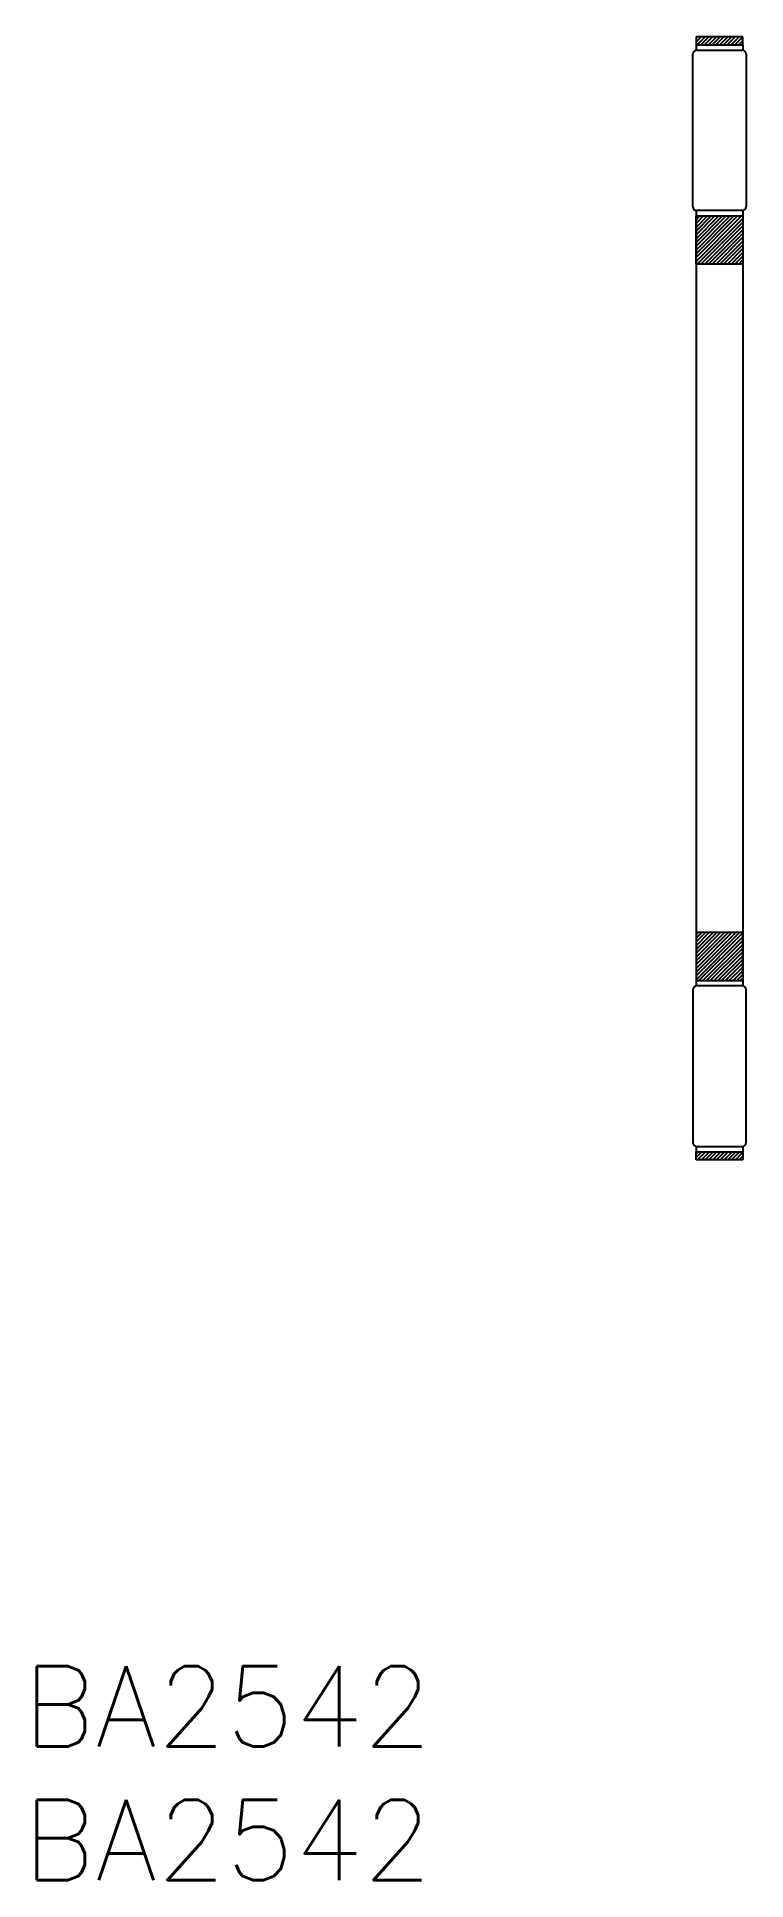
# Model space of a CAD drawing. Extents: x 45.3 to 121.8, y 37.3 to 106.2.
# Drawn here: x 45.3 to 71.8, y 37.3 to 106.2 of the extents above.
import ezdxf
from ezdxf.enums import TextEntityAlignment as Align

# ---------------------------------------------------------------- set-up
doc = ezdxf.new("R2010")
doc.units = 0
doc.layers.get('0').update_dxf_attribs({"linetype": 'CONTINUOUS'})
doc.styles.get("Standard").update_dxf_attribs({"font": 'txt.shx', "bigfont": 'extfont.shx'})

msp = doc.modelspace()

# ---------------------------------------------------------------- linework, layer by layer
at = {"color": 7, "linetype": 'CONTINUOUS'}
for p, q in [((69.969, 106.241), (69.969, 105.941)), ((71.719, 106.241), (69.969, 106.241)), ((69.969, 106.241), (69.969, 105.941)), ((71.719, 106.241), (69.969, 106.241)), ((69.969, 106.045), (70.165, 106.241)), ((69.969, 106.187), (70.024, 106.241)), ((70.006, 105.941), (70.306, 106.241)), ((70.148, 105.941), (70.448, 106.241)), ((70.289, 105.941), (70.589, 106.241)), ((70.431, 105.941), (70.731, 106.241)), ((70.572, 105.941), (70.872, 106.241)), ((70.714, 105.941), (71.014, 106.241)), ((70.855, 105.941), (71.155, 106.241)), ((70.996, 105.941), (71.296, 106.241)), ((71.138, 105.941), (71.438, 106.241)), ((71.279, 105.941), (71.579, 106.241)), ((71.421, 105.941), (71.719, 106.239)), ((71.719, 105.941), (71.719, 106.241)), ((71.719, 105.941), (71.719, 106.241)), ((69.844, 99.891), (69.844, 105.591)), ((69.969, 105.941), (71.719, 105.941)), ((69.969, 105.941), (69.969, 105.741)), ((69.969, 105.941), (71.719, 105.941)), ((69.994, 105.741), (71.694, 105.741)), ((71.562, 105.941), (71.719, 106.098)), ((71.703, 105.941), (71.719, 105.957)), ((71.719, 105.941), (71.719, 105.741)), ((71.844, 105.591), (71.844, 99.891)), ((69.969, 99.741), (69.969, 85.241)), ((69.969, 97.741), (69.969, 99.541)), ((69.969, 99.541), (71.719, 99.541)), ((69.969, 97.741), (69.969, 99.541)), ((69.969, 99.541), (71.719, 99.541)), ((69.969, 97.843), (71.667, 99.541)), ((69.969, 97.984), (71.526, 99.541)), ((69.969, 98.125), (71.385, 99.541)), ((69.969, 98.267), (71.243, 99.541)), ((69.969, 98.408), (71.102, 99.541)), ((69.969, 98.55), (70.96, 99.541)), ((69.969, 98.691), (70.819, 99.541)), ((69.969, 98.833), (70.677, 99.541)), ((69.969, 98.974), (70.536, 99.541)), ((69.969, 99.115), (70.395, 99.541)), ((69.969, 99.257), (70.253, 99.541)), ((69.969, 99.398), (70.112, 99.541)), ((69.969, 99.54), (69.97, 99.541)), ((71.694, 99.741), (69.994, 99.741)), ((70.009, 97.741), (71.719, 99.451)), ((70.15, 97.741), (71.719, 99.31)), ((71.719, 99.741), (71.719, 85.241)), ((71.719, 99.541), (71.719, 97.741)), ((71.719, 99.541), (71.719, 97.741)), ((70.292, 97.741), (71.719, 99.168)), ((70.433, 97.741), (71.719, 99.027)), ((70.575, 97.741), (71.719, 98.886)), ((70.716, 97.741), (71.719, 98.744)), ((70.857, 97.741), (71.719, 98.603)), ((70.999, 97.741), (71.719, 98.461)), ((71.14, 97.741), (71.719, 98.32)), ((71.282, 97.741), (71.719, 98.178)), ((71.423, 97.741), (71.719, 98.037)), ((71.719, 97.741), (69.969, 97.741)), ((71.719, 97.741), (69.969, 97.741)), ((71.564, 97.741), (71.719, 97.896)), ((71.706, 97.741), (71.719, 97.754)), ((69.969, 85.241), (69.969, 70.741)), ((71.719, 85.241), (71.719, 70.741)), ((71.719, 72.741), (69.969, 72.741)), ((69.969, 72.741), (69.969, 70.941)), ((71.719, 72.741), (69.969, 72.741)), ((69.969, 72.741), (69.969, 70.941)), ((69.969, 71.114), (71.596, 72.741)), ((69.969, 71.255), (71.455, 72.741)), ((69.969, 71.397), (71.313, 72.741)), ((69.969, 71.538), (71.172, 72.741)), ((69.969, 71.68), (71.03, 72.741)), ((69.969, 71.821), (70.889, 72.741)), ((69.969, 71.963), (70.748, 72.741)), ((69.969, 72.104), (70.606, 72.741)), ((69.969, 72.245), (70.465, 72.741)), ((69.969, 72.387), (70.323, 72.741)), ((69.969, 72.528), (70.182, 72.741)), ((69.969, 72.67), (70.04, 72.741)), ((69.969, 70.973), (71.719, 72.723)), ((70.079, 70.941), (71.719, 72.581)), ((70.22, 70.941), (71.719, 72.44)), ((71.719, 70.941), (71.719, 72.741)), ((71.719, 70.941), (71.719, 72.741)), ((70.362, 70.941), (71.719, 72.298)), ((70.503, 70.941), (71.719, 72.157)), ((70.645, 70.941), (71.719, 72.015)), ((70.786, 70.941), (71.719, 71.874)), ((70.927, 70.941), (71.719, 71.733)), ((71.069, 70.941), (71.719, 71.591)), ((71.21, 70.941), (71.719, 71.45)), ((71.352, 70.941), (71.719, 71.308)), ((71.493, 70.941), (71.719, 71.167)), ((71.635, 70.941), (71.719, 71.026)), ((69.844, 70.591), (69.844, 64.891)), ((69.969, 70.941), (71.719, 70.941)), ((69.969, 70.941), (71.719, 70.941)), ((71.694, 70.741), (69.994, 70.741)), ((71.844, 64.891), (71.844, 70.591)), ((69.969, 64.743), (69.969, 64.541)), ((69.969, 64.241), (69.969, 64.541)), ((69.969, 64.541), (71.719, 64.541)), ((69.969, 64.241), (69.969, 64.541)), ((69.969, 64.541), (71.719, 64.541)), ((69.969, 64.326), (70.184, 64.541)), ((69.969, 64.467), (70.043, 64.541)), ((71.719, 64.241), (69.969, 64.241)), ((71.719, 64.241), (69.969, 64.241)), ((69.994, 64.741), (71.694, 64.741)), ((70.026, 64.241), (70.326, 64.541)), ((70.167, 64.241), (70.467, 64.541)), ((70.309, 64.241), (70.609, 64.541)), ((70.45, 64.241), (70.75, 64.541)), ((70.591, 64.241), (70.891, 64.541)), ((70.733, 64.241), (71.033, 64.541)), ((70.874, 64.241), (71.174, 64.541)), ((71.016, 64.241), (71.316, 64.541)), ((71.157, 64.241), (71.457, 64.541)), ((71.299, 64.241), (71.599, 64.541)), ((71.44, 64.241), (71.719, 64.52)), ((71.581, 64.241), (71.719, 64.379)), ((71.719, 64.743), (71.719, 64.541)), ((71.719, 64.541), (71.719, 64.241)), ((71.719, 64.541), (71.719, 64.241))]:
    msp.add_line(p, q, dxfattribs=at)
for centre, start, end in [((69.994, 105.591), 90, 180), ((71.694, 105.591), 0, 90), ((69.994, 99.891), 180, 270), ((71.694, 99.891), 270, 0), ((69.994, 70.591), 90, 180), ((71.694, 70.591), 0, 90), ((69.994, 64.891), 180, 270), ((71.694, 64.891), 270, 0)]:
    msp.add_arc(centre, 0.15, start, end, dxfattribs=at)

# ---------------------------------------------------------------- texts
for p in [(44.782, 43.795), (44.782, 38.795)]:
    msp.add_text('BA2542', height=3, dxfattribs=at).set_placement(p, align=Align.MIDDLE_LEFT)

doc.saveas('drawing.dxf')
